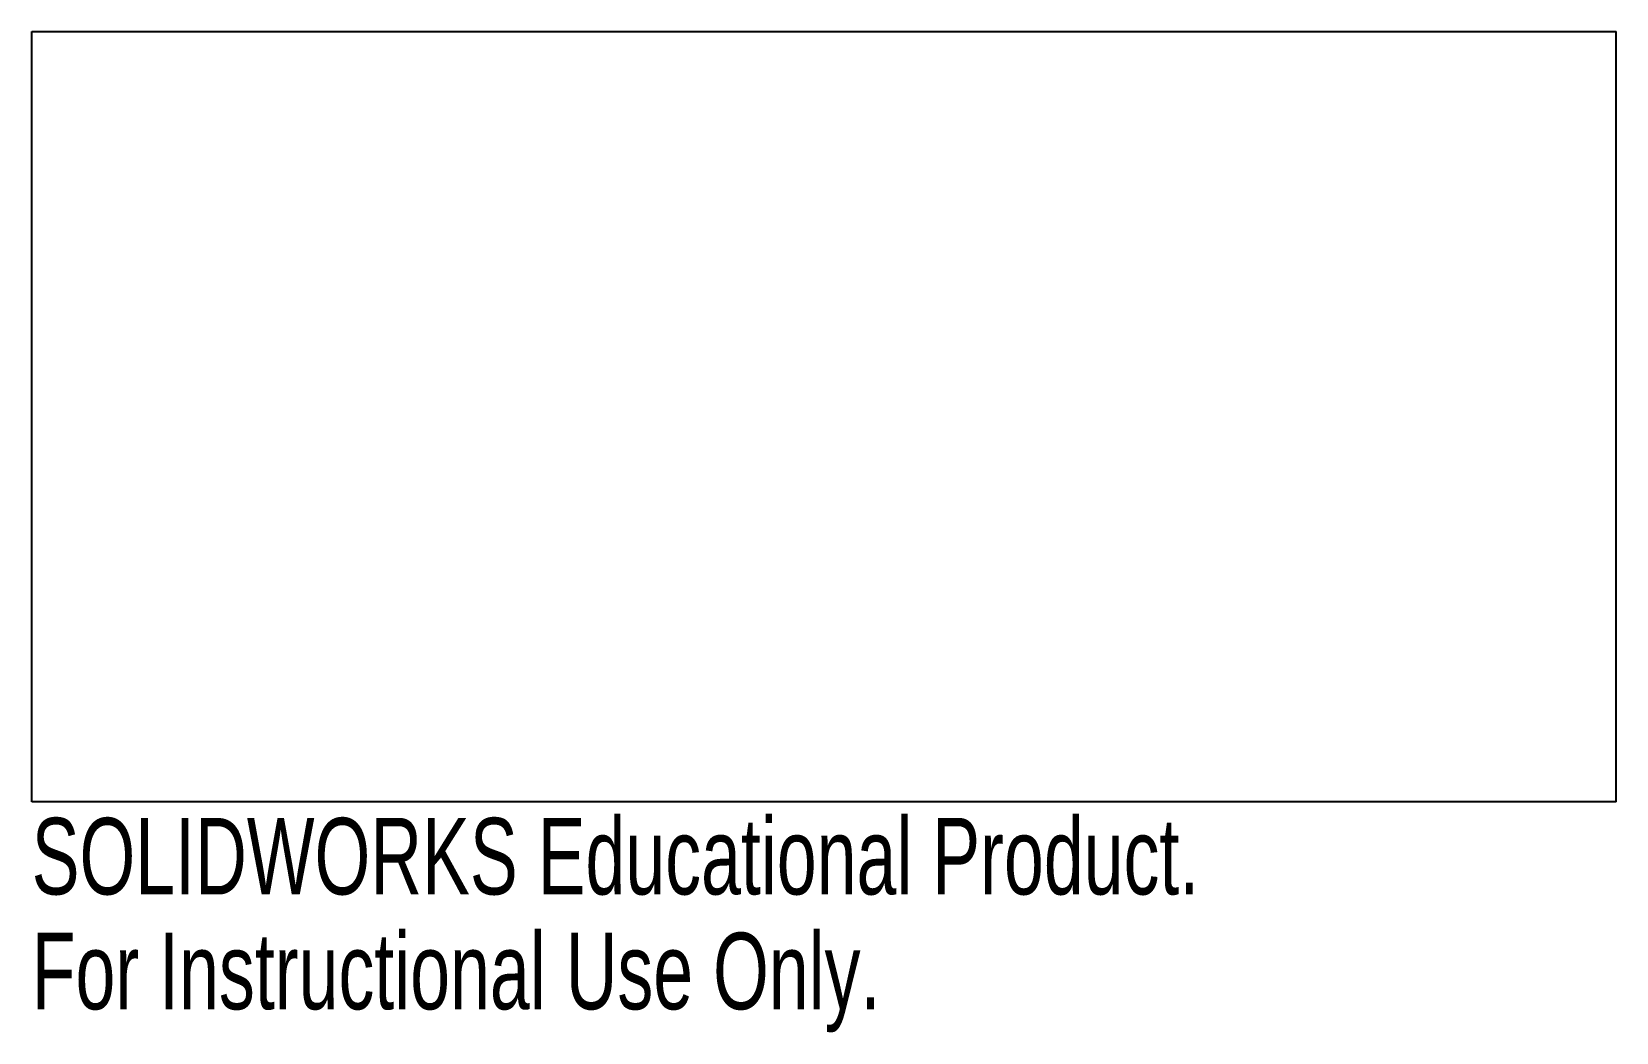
# Model space of a CAD drawing. Header units: millimetres. Extents: x -50 to 50, y 2 to 65.
import ezdxf

# ---------------------------------------------------------------- set-up
doc = ezdxf.new("R2010")
doc.units = ezdxf.units.MM
doc.styles.add('SLDTEXTSTYLE0', font='TXT', dxfattribs={"width": 0.7})

msp = doc.modelspace()

# ---------------------------------------------------------------- linework, layer by layer
at = {"color": 7, "linetype": 'Continuous', "lineweight": 25}
for p, q in [((-50, 64.92), (50, 64.92)), ((-50, 16.3), (-50, 64.92)), ((50, 16.3), (50, 64.92)), ((50, 16.3), (-50, 16.3))]:
    msp.add_line(p, q, dxfattribs=at)

# ---------------------------------------------------------------- texts
at = {"color": 7, "linetype": 'Continuous', "char_height": 4.8336, "attachment_point": 1, "style": 'SLDTEXTSTYLE0'}
for s, insert in [('SOLIDWORKS Educational Product.', (-50, 15.28)), ('For Instructional Use Only.', (-50, 8.03))]:
    msp.add_mtext(s, dxfattribs=dict(at, insert=insert))

doc.saveas('drawing.dxf')
